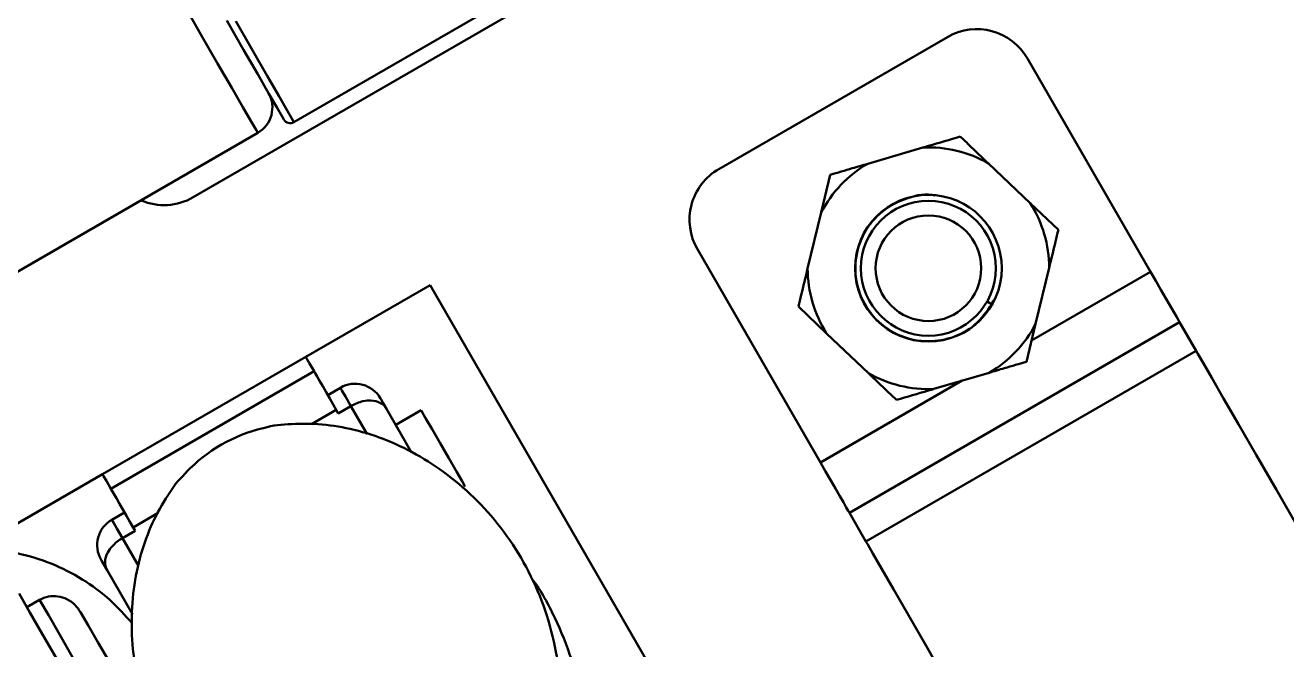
# Model space of a CAD drawing. Header units: millimetres. Extents: x 4430 to 5189, y 950 to 1287.
# Drawn here: x 4492.18 to 4535.2, y 1123.78 to 1145.06 of the extents above; entities that cross this region are included whole.
import ezdxf

# ---------------------------------------------------------------- set-up
doc = ezdxf.new("R2010")
doc.units = ezdxf.units.MM
doc.header["$LTSCALE"] = 0.5
doc.layers.add('BOL', color=7, linetype='Continuous', lineweight=50)
doc.layers.add('HAT', color=3, linetype='Continuous')

msp = doc.modelspace()

# ---------------------------------------------------------------- linework, layer by layer
at = {"layer": 'BOL'}
for p, q in [((4501.344, 1141.76), (4522.562, 1154.01)), ((4497.913, 1139.202), (4523.028, 1153.702)), ((4498.175, 1144.749), (4497.529, 1145.868)), ((4499.629, 1144.231), (4499.058, 1145.22)), ((4499.36, 1145.197), (4499.942, 1144.188)), ((4498.743, 1143.765), (4498.175, 1144.749)), ((4523.629, 1144.662), (4515.835, 1140.162)), ((4500.111, 1143.396), (4499.629, 1144.231)), ((4499.942, 1144.188), (4500.434, 1143.336)), ((4526.361, 1143.93), (4530.558, 1136.66)), ((4499.223, 1142.933), (4498.743, 1143.765)), ((4500.495, 1142.73), (4500.111, 1143.396)), ((4500.434, 1143.336), (4500.826, 1142.657)), ((4499.606, 1142.27), (4499.223, 1142.933)), ((4500.775, 1142.245), (4500.495, 1142.73)), ((4500.826, 1142.657), (4501.112, 1142.162)), ((4499.885, 1141.787), (4499.606, 1142.27)), ((4500.945, 1141.951), (4500.775, 1142.245)), ((4500.055, 1141.494), (4499.885, 1141.787)), ((4501.002, 1141.852), (4500.945, 1141.951)), ((4501.112, 1142.162), (4501.286, 1141.861)), ((4501.286, 1141.861), (4501.344, 1141.76)), ((4474.304, 1126.495), (4500.111, 1141.395)), ((4500.111, 1141.395), (4500.055, 1141.494)), ((4520.911, 1140.343), (4522.795, 1140.897)), ((4525.029, 1140.356), (4526.452, 1139.002)), ((4519.325, 1138.678), (4519.637, 1139.968)), ((4526.452, 1139.002), (4527.413, 1138.086)), ((4518.863, 1136.769), (4519.325, 1138.678)), ((4515.103, 1137.43), (4519.3, 1130.16)), ((4530.558, 1136.66), (4526.501, 1134.318)), ((4527.1, 1136.796), (4526.638, 1134.887)), ((4530.558, 1136.66), (4530.736, 1136.351)), ((4505.991, 1136.211), (4501.748, 1133.761)), ((4517.241, 1116.725), (4505.991, 1136.211)), ((4530.736, 1136.351), (4530.909, 1136.052)), ((4530.909, 1136.052), (4531.071, 1135.772)), ((4531.071, 1135.772), (4531.216, 1135.521)), ((4519.512, 1134.564), (4518.551, 1135.479)), ((4524.984, 1135.65), (4525.076, 1135.598)), ((4525.076, 1135.598), (4525.149, 1135.557)), ((4525.189, 1135.682), (4525.149, 1135.557)), ((4531.216, 1135.521), (4531.34, 1135.306)), ((4531.549, 1134.944), (4520.29, 1128.444)), ((4531.34, 1135.306), (4531.438, 1135.135)), ((4531.438, 1135.135), (4531.509, 1135.013)), ((4531.509, 1135.013), (4531.549, 1134.944)), ((4532.111, 1133.97), (4531.549, 1134.944)), ((4520.934, 1133.209), (4519.512, 1134.564)), ((4526.638, 1134.887), (4526.326, 1133.597)), ((4501.748, 1133.761), (4494.82, 1129.761)), ((4501.748, 1133.761), (4501.748, 1133.76)), ((4501.748, 1133.76), (4501.784, 1133.698)), ((4501.784, 1133.698), (4501.878, 1133.535)), ((4532.111, 1133.97), (4520.853, 1127.47)), ((4532.111, 1133.97), (4532.171, 1133.867)), ((4532.171, 1133.867), (4532.349, 1133.557)), ((4495.102, 1129.271), (4502.03, 1133.271)), ((4501.878, 1133.535), (4502.03, 1133.271)), ((4502.03, 1133.271), (4502.068, 1133.206)), ((4502.068, 1133.206), (4502.133, 1133.093)), ((4525.053, 1133.222), (4523.168, 1132.668)), ((4532.349, 1133.557), (4532.644, 1133.048)), ((4502.133, 1133.093), (4502.221, 1132.942)), ((4502.221, 1132.942), (4502.326, 1132.76)), ((4502.326, 1132.76), (4502.442, 1132.558)), ((4524.136, 1132.953), (4519.3, 1130.16)), ((4532.644, 1133.048), (4533.049, 1132.346)), ((4502.442, 1132.558), (4502.564, 1132.348)), ((4502.931, 1132.712), (4502.498, 1132.462)), ((4502.564, 1132.348), (4502.682, 1132.142)), ((4502.932, 1132.709), (4502.931, 1132.712)), ((4502.983, 1132.622), (4502.932, 1132.709)), ((4503.102, 1132.415), (4502.983, 1132.622)), ((4503.291, 1132.088), (4503.102, 1132.415)), ((4504.297, 1132.346), (4504.297, 1132.346)), ((4504.297, 1132.346), (4504.32, 1132.305)), ((4533.049, 1132.346), (4533.557, 1131.465)), ((4502.791, 1131.953), (4501.944, 1131.464)), ((4502.682, 1132.142), (4502.791, 1131.953)), ((4502.791, 1131.953), (4502.858, 1131.838)), ((4503.291, 1132.088), (4502.858, 1131.838)), ((4503.842, 1131.133), (4503.291, 1132.088)), ((4504.32, 1132.305), (4504.388, 1132.187)), ((4504.388, 1132.187), (4504.5, 1131.994)), ((4504.5, 1131.994), (4505.36, 1130.504)), ((4505.682, 1131.946), (4504.816, 1131.446)), ((4505.682, 1131.946), (4505.708, 1131.902)), ((4505.708, 1131.902), (4505.837, 1131.678)), ((4505.837, 1131.678), (4506.057, 1131.297)), ((4533.557, 1131.465), (4534.161, 1130.419)), ((4506.057, 1131.297), (4506.334, 1130.817)), ((4506.334, 1130.817), (4506.626, 1130.312)), ((4506.626, 1130.312), (4506.889, 1129.857)), ((4519.3, 1130.16), (4519.478, 1129.851)), ((4534.161, 1130.419), (4534.85, 1129.227)), ((4494.82, 1129.761), (4490.386, 1127.201)), ((4494.82, 1129.761), (4494.82, 1129.76)), ((4494.82, 1129.76), (4494.856, 1129.698)), ((4506.889, 1129.857), (4507.082, 1129.522)), ((4519.478, 1129.851), (4519.651, 1129.552)), ((4494.856, 1129.698), (4494.95, 1129.535)), ((4494.95, 1129.535), (4495.102, 1129.271)), ((4507.082, 1129.522), (4507.176, 1129.359)), ((4507.176, 1129.359), (4507.182, 1129.348)), ((4519.651, 1129.552), (4519.812, 1129.272)), ((4495.14, 1129.206), (4495.102, 1129.271)), ((4495.205, 1129.093), (4495.14, 1129.206)), ((4495.292, 1128.942), (4495.205, 1129.093)), ((4495.398, 1128.76), (4495.292, 1128.942)), ((4519.812, 1129.272), (4519.957, 1129.021)), ((4519.957, 1129.021), (4520.081, 1128.806)), ((4534.85, 1129.227), (4535.611, 1127.908)), ((4495.57, 1128.462), (4495.137, 1128.212)), ((4495.514, 1128.558), (4495.398, 1128.76)), ((4495.635, 1128.348), (4495.514, 1128.558)), ((4496.716, 1128.445), (4495.863, 1127.953)), ((4520.081, 1128.806), (4520.18, 1128.635)), ((4520.18, 1128.635), (4520.25, 1128.513)), ((4520.25, 1128.513), (4520.29, 1128.444)), ((4520.853, 1127.47), (4520.29, 1128.444)), ((4495.137, 1128.212), (4495.138, 1128.209)), ((4495.138, 1128.209), (4495.188, 1128.122)), ((4495.188, 1128.122), (4495.308, 1127.915)), ((4495.754, 1128.142), (4495.635, 1128.348)), ((4495.863, 1127.953), (4495.754, 1128.142)), ((4495.308, 1127.915), (4495.497, 1127.588)), ((4495.497, 1127.588), (4495.93, 1127.838)), ((4495.497, 1127.588), (4496.044, 1126.64)), ((4495.863, 1127.953), (4495.93, 1127.838)), ((4520.853, 1127.47), (4520.912, 1127.367)), ((4520.912, 1127.367), (4521.091, 1127.057)), ((4494.794, 1126.805), (4494.771, 1126.846)), ((4494.771, 1126.846), (4494.771, 1126.846)), ((4494.862, 1126.687), (4494.794, 1126.805)), ((4521.091, 1127.057), (4521.385, 1126.548)), ((4494.974, 1126.494), (4494.862, 1126.687)), ((4495.839, 1124.996), (4494.974, 1126.494)), ((4521.385, 1126.548), (4521.79, 1125.846)), ((4492.341, 1125.053), (4491.971, 1125.694)), ((4492.67, 1125.484), (4492.237, 1125.234)), ((4492.982, 1124.944), (4492.67, 1125.484)), ((4521.79, 1125.846), (4522.299, 1124.965)), ((4492.764, 1124.322), (4492.341, 1125.053)), ((4494.068, 1125.063), (4494.339, 1124.593)), ((4493.358, 1124.292), (4492.982, 1124.944)), ((4494.339, 1124.593), (4494.66, 1124.037)), ((4522.299, 1124.965), (4522.903, 1123.919)), ((4493.237, 1123.502), (4492.764, 1124.322)), ((4493.799, 1123.529), (4493.358, 1124.292)), ((4494.66, 1124.037), (4495.029, 1123.399)), ((4522.903, 1123.919), (4523.591, 1122.727))]:
    msp.add_line(p, q, dxfattribs=at)
for radius in [2.5, 2.3, 1.8]:
    msp.add_circle((4522.982, 1136.783), radius, dxfattribs=at)
for centre, radius, start, end in [((4524.629, 1142.93), 2, 30, 120), ((4499.611, 1142.261), 1, 300, 30), ((4501.219, 1141.977), 0.25, 210, 300), ((4522.982, 1136.783), 4.119, 60.1872, 92.5977), ((4516.835, 1138.43), 2, 120, 210), ((4522.982, 1136.783), 4.119, 120.1872, 152.5977), ((4496.913, 1140.934), 2, 246.8699, 300), ((4522.982, 1136.783), 4.119, 0.1872, 32.5977), ((4522.982, 1136.783), 4.119, 180.1872, 212.5977), ((4522.982, 1136.783), 4.119, 300.1872, 332.5977), ((4522.982, 1136.783), 4.119, 240.1872, 272.5977), ((4503.431, 1131.846), 1, 30, 120), ((4501.506, 1126.179), 5.294, 103.259, 136.3701), ((4495.637, 1127.346), 1, 120, 210)]:
    msp.add_arc(centre, radius, start, end, dxfattribs=at)
for points, knots in [([(4522.795, 1140.897), (4522.858, 1140.916), (4523.288, 1141.042), (4523.709, 1141.166), (4524.068, 1141.272)], [0, 0, 0, 0, 0.145981, 1, 1, 1, 1]), ([(4524.068, 1141.272), (4524.166, 1141.179), (4524.482, 1140.878), (4524.806, 1140.569), (4525.029, 1140.356)], [0, 0, 0, 0, 0.309697, 1, 1, 1, 1]), ([(4519.637, 1139.968), (4519.886, 1140.041), (4520.306, 1140.165), (4520.736, 1140.291), (4520.911, 1140.343)], [0, 0, 0, 0, 0.592742, 1, 1, 1, 1]), ([(4525.149, 1135.557), (4524.972, 1135.31), (4524.613, 1134.808), (4523.781, 1134.368), (4522.808, 1134.232), (4521.792, 1134.504), (4520.978, 1135.19), (4520.521, 1136.104), (4520.446, 1137.081), (4520.748, 1138.014), (4521.38, 1138.777), (4522.239, 1139.198), (4522.909, 1139.348), (4523.209, 1139.261), (4523.21, 1139.261)], [0, 0, 0, 0, 0.0850384, 0.1725652, 0.2569181, 0.3581363, 0.4601026, 0.5484071, 0.6403375, 0.7300378, 0.8194423, 0.911427, 0.9998582, 1, 1, 1, 1]), ([(4527.413, 1138.086), (4527.381, 1137.955), (4527.278, 1137.531), (4527.173, 1137.096), (4527.1, 1136.796)], [0, 0, 0, 0, 0.3097, 1, 1, 1, 1]), ([(4518.551, 1135.479), (4518.582, 1135.61), (4518.685, 1136.035), (4518.79, 1136.469), (4518.863, 1136.769)], [0, 0, 0, 0, 0.3097, 1, 1, 1, 1]), ([(4521.895, 1132.293), (4521.797, 1132.387), (4521.481, 1132.688), (4521.157, 1132.996), (4520.934, 1133.209)], [0, 0, 0, 0, 0.3096924, 1, 1, 1, 1]), ([(4526.326, 1133.597), (4526.077, 1133.524), (4525.657, 1133.4), (4525.228, 1133.274), (4525.053, 1133.222)], [0, 0, 0, 0, 0.592742, 1, 1, 1, 1]), ([(4523.168, 1132.668), (4523.106, 1132.65), (4522.675, 1132.523), (4522.255, 1132.399), (4521.895, 1132.293)], [0, 0, 0, 0, 0.1459785, 1, 1, 1, 1]), ([(4504.5, 1131.994), (4504.5, 1131.995), (4504.45, 1132.08), (4504.315, 1132.211), (4504.029, 1132.289), (4503.742, 1132.265), (4503.503, 1132.197), (4503.362, 1132.124), (4503.291, 1132.088)], [0, 0, 0, 0, 0.002977, 0.336054, 0.617232, 0.785578, 0.89237, 1, 1, 1, 1]), ([(4510.402, 1121.771), (4510.413, 1121.989), (4510.446, 1122.635), (4510.297, 1123.766), (4509.952, 1125.124), (4509.382, 1126.454), (4508.639, 1127.669), (4507.751, 1128.741), (4506.751, 1129.65), (4505.675, 1130.382), (4504.556, 1130.932), (4503.431, 1131.295), (4502.335, 1131.487), (4501.299, 1131.489), (4500.621, 1131.435), (4500.293, 1131.332), (4500.285, 1131.329)], [0, 0, 0, 0, 0.041416, 0.12291, 0.214144, 0.304539, 0.393438, 0.480474, 0.565188, 0.647221, 0.726159, 0.801512, 0.872677, 0.938805, 0.998475, 1, 1, 1, 1]), ([(4497.687, 1129.833), (4497.649, 1129.797), (4497.36, 1129.525), (4496.94, 1128.911), (4496.429, 1127.969), (4496.059, 1126.879), (4495.837, 1125.689), (4495.786, 1124.433), (4495.919, 1123.102), (4496.258, 1121.741), (4496.813, 1120.403), (4497.544, 1119.18), (4498.422, 1118.094), (4499.419, 1117.183), (4500.246, 1116.572), (4500.757, 1116.325), (4500.879, 1116.266)], [0, 0, 0, 0, 0.009348, 0.070589, 0.139255, 0.21292, 0.289898, 0.369304, 0.450493, 0.54157, 0.631849, 0.72066, 0.807646, 0.89234, 0.974386, 1, 1, 1, 1]), ([(4495.497, 1127.588), (4495.43, 1127.544), (4495.296, 1127.459), (4495.118, 1127.285), (4494.953, 1127.049), (4494.878, 1126.762), (4494.924, 1126.58), (4494.973, 1126.495), (4494.974, 1126.494)], [0, 0, 0, 0, 0.107628, 0.214422, 0.382768, 0.663948, 0.997024, 1, 1, 1, 1]), ([(4495.826, 1124.683), (4495.584, 1124.955), (4495.08, 1125.524), (4494.14, 1126.208), (4493.081, 1126.749), (4491.944, 1127.099), (4490.765, 1127.251), (4489.579, 1127.2), (4488.418, 1126.949), (4487.317, 1126.504), (4486.308, 1125.878), (4485.42, 1125.089), (4484.678, 1124.16), (4484.105, 1123.117), (4483.718, 1121.991), (4483.527, 1120.815), (4483.54, 1119.622), (4483.755, 1118.449), (4484.165, 1117.327), (4484.766, 1116.3), (4485.392, 1115.508), (4485.862, 1115.126), (4486.024, 1114.995)], [0, 0, 0, 0, 0.0473633, 0.0988994, 0.1503648, 0.2017542, 0.2530717, 0.3043291, 0.3555454, 0.406745, 0.4579537, 0.5091957, 0.5604858, 0.6118397, 0.6632652, 0.7147629, 0.7663225, 0.8179296, 0.8695614, 0.9211955, 0.9728071, 1, 1, 1, 1]), ([(4511.302, 1120.187), (4511.309, 1120.331), (4511.335, 1120.921), (4511.19, 1122.027), (4510.851, 1123.464), (4510.261, 1124.871), (4509.777, 1125.803), (4509.451, 1126.221), (4509.433, 1126.244)], [0, 0, 0, 0, 0.068721, 0.279888, 0.518561, 0.754687, 0.986516, 1, 1, 1, 1]), ([(4492.67, 1125.484), (4492.769, 1125.528), (4492.966, 1125.617), (4493.298, 1125.617), (4493.618, 1125.515), (4493.89, 1125.324), (4494.011, 1125.146), (4494.068, 1125.063)], [0, 0, 0, 0, 0.19883, 0.397488, 0.600966, 0.815768, 1, 1, 1, 1])]:
    msp.add_open_spline(points, degree=3, knots=knots, dxfattribs=at)
at = {"layer": 'HAT'}
msp.add_circle((4590.455, 1200.572), 61.342, dxfattribs=at)

doc.saveas('drawing.dxf')
